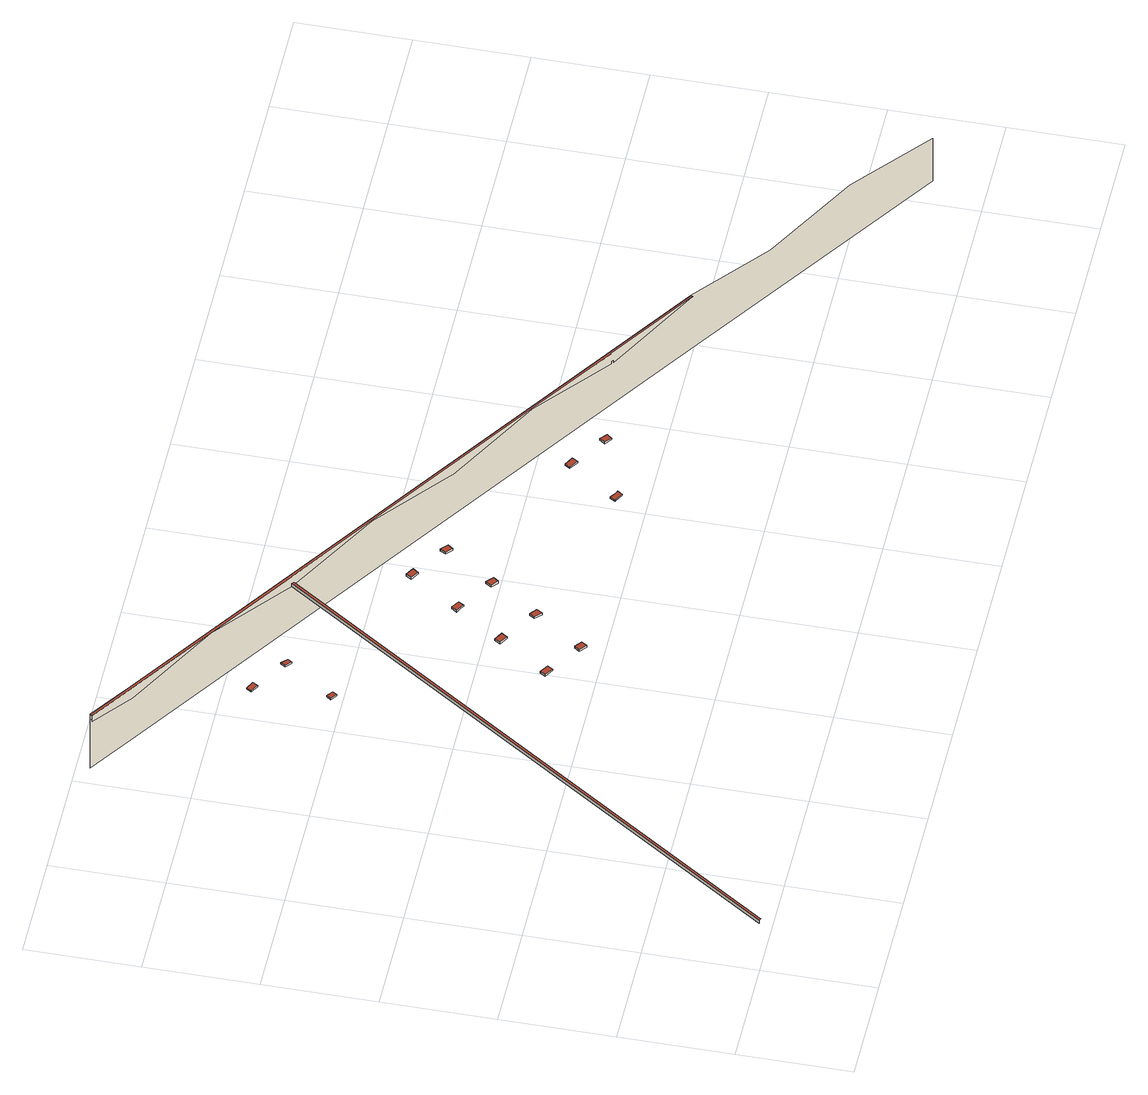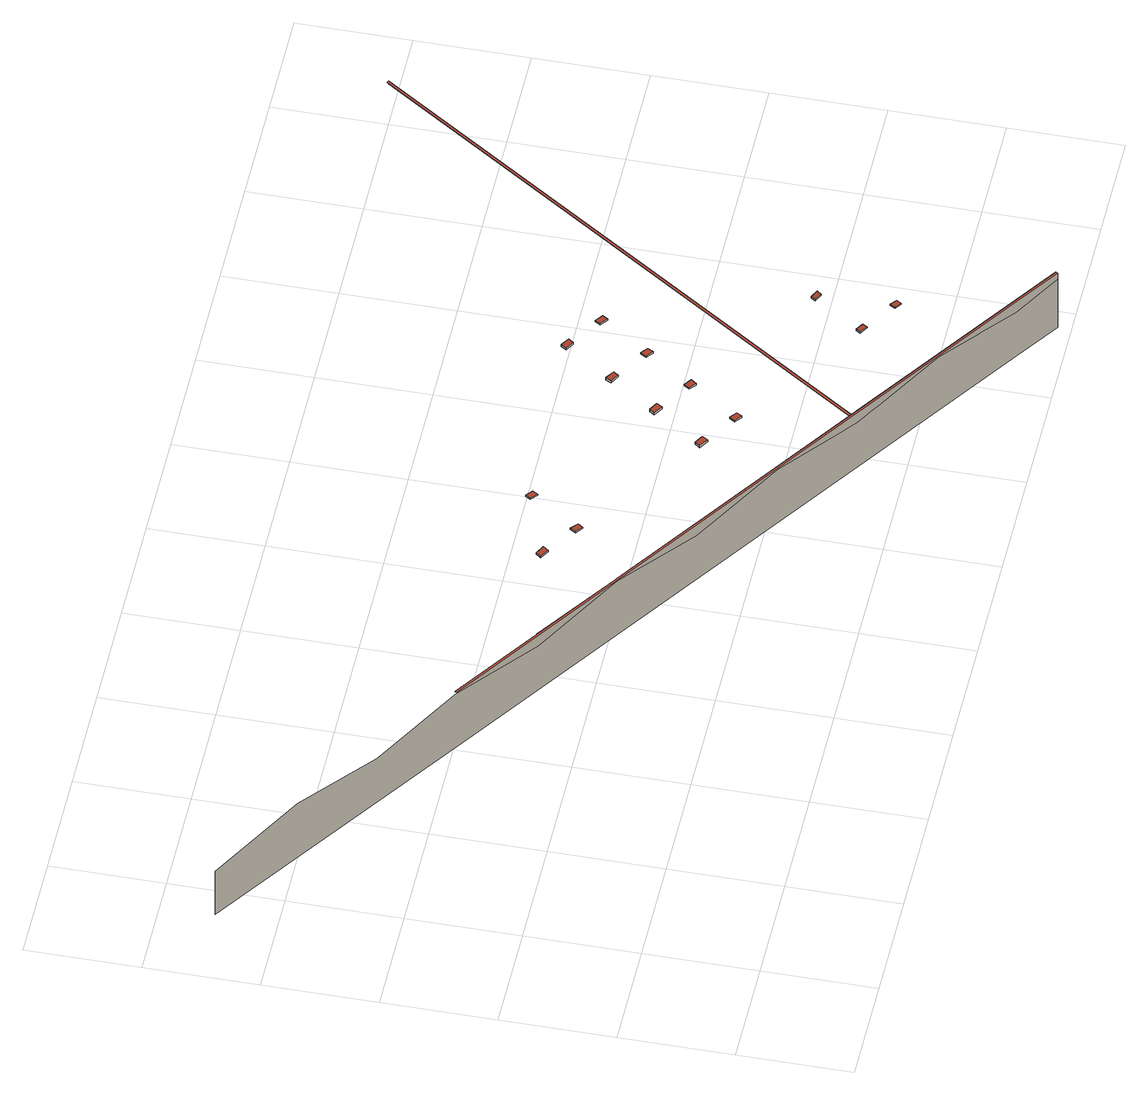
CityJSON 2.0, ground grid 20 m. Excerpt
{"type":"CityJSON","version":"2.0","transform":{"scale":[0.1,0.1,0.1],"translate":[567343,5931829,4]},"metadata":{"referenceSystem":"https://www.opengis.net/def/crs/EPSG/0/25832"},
"CityObjects":{
"building1":{"type":"Building","attributes":{"Grundfläche 2D":"37294.614935","Grundhöhe NN":"4.734"},"children":["building1-1","building1-2","building1-3","building1-4","building1-5","building1-6","building1-7","building1-8","building1-9","building1-10","building1-11","building1-12","building1-13","building1-14"],"geometry":[{"type":"MultiSurface","lod":"3","boundaries":[[[0,1,2,3]],[[3,2,4,5,6]],[[7,8,9,10,11,12,13,14,15,16,17,18]],[[11,19,20,21,22,23,24,25,26,27,28,13,12]],[[24,23,22,21,20,19,29,30,31,0,3,6,5,32,33,34,35,36,37,38,39,40,41,42,43,44,28,27,26,25]],[[45,46,10,9,8,7,18,17,16,15,14,47,48,49,50,51]]],"semantics":{"surfaces":[{"type":"WallSurface"},{"type":"RoofSurface"}],"values":[0,1,0,1,0,0]}}]},
"building1-1":{"type":"BuildingInstallation","parents":["building1"],"geometry":[{"type":"MultiSurface","lod":"3","boundaries":[[[52,53,54,55]],[[55,54,56,57]],[[52,55,57,58]],[[53,52,58,59]],[[54,53,59,56]]],"semantics":{"surfaces":[{"type":"RoofSurface"},{"type":"WallSurface"}],"values":[0,1,1,1,1]}}]},
"building1-2":{"type":"BuildingInstallation","parents":["building1"],"geometry":[{"type":"MultiSurface","lod":"3","boundaries":[[[60,61,62,63]],[[63,62,64,65]],[[60,63,65,66]],[[61,60,66,67]],[[62,61,67,64]]],"semantics":{"surfaces":[{"type":"RoofSurface"},{"type":"WallSurface"}],"values":[0,1,1,1,1]}}]},
"building1-3":{"type":"BuildingInstallation","parents":["building1"],"geometry":[{"type":"MultiSurface","lod":"3","boundaries":[[[68,69,70,71]],[[71,70,72,73]],[[68,71,73,74]],[[69,68,74,75]],[[70,69,75,72]]],"semantics":{"surfaces":[{"type":"RoofSurface"},{"type":"WallSurface"}],"values":[0,1,1,1,1]}}]},
"building1-4":{"type":"BuildingInstallation","parents":["building1"],"geometry":[{"type":"MultiSurface","lod":"3","boundaries":[[[76,77,78,79]],[[79,78,80,81]],[[76,79,81,82]],[[77,76,82,83]],[[78,77,83,80]]],"semantics":{"surfaces":[{"type":"RoofSurface"},{"type":"WallSurface"}],"values":[0,1,1,1,1]}}]},
"building1-5":{"type":"BuildingInstallation","parents":["building1"],"geometry":[{"type":"MultiSurface","lod":"3","boundaries":[[[84,85,86,87]],[[87,86,88,89]],[[84,87,89,90]],[[85,84,90,91]],[[86,85,91,88]]],"semantics":{"surfaces":[{"type":"RoofSurface"},{"type":"WallSurface"}],"values":[0,1,1,1,1]}}]},
"building1-6":{"type":"BuildingInstallation","parents":["building1"],"geometry":[{"type":"MultiSurface","lod":"3","boundaries":[[[92,93,94,95]],[[95,94,96,97]],[[92,95,97,98]],[[93,92,98,99]],[[94,93,99,96]]],"semantics":{"surfaces":[{"type":"RoofSurface"},{"type":"WallSurface"}],"values":[0,1,1,1,1]}}]},
"building1-7":{"type":"BuildingInstallation","parents":["building1"],"geometry":[{"type":"MultiSurface","lod":"3","boundaries":[[[100,101,102,103]],[[103,102,104,105]],[[100,103,105,106]],[[101,100,106,107]],[[102,101,107,104]]],"semantics":{"surfaces":[{"type":"RoofSurface"},{"type":"WallSurface"}],"values":[0,1,1,1,1]}}]},
"building1-8":{"type":"BuildingInstallation","parents":["building1"],"geometry":[{"type":"MultiSurface","lod":"3","boundaries":[[[108,109,110,111]],[[112,113,109,108,114]],[[113,115,110,109]],[[116,117,111,110,115]],[[117,114,108,111]]],"semantics":{"surfaces":[{"type":"RoofSurface"},{"type":"WallSurface"}],"values":[0,1,1,1,1]}}]},
"building1-9":{"type":"BuildingInstallation","parents":["building1"],"geometry":[{"type":"MultiSurface","lod":"3","boundaries":[[[118,119,120,121]],[[121,120,122,123]],[[118,121,123,124]],[[119,118,124,125]],[[120,119,125,122]]],"semantics":{"surfaces":[{"type":"RoofSurface"},{"type":"WallSurface"}],"values":[0,1,1,1,1]}}]},
"building1-10":{"type":"BuildingInstallation","parents":["building1"],"geometry":[{"type":"MultiSurface","lod":"3","boundaries":[[[126,127,128,129]],[[129,128,130,131]],[[126,129,131,132]],[[127,126,132,133]],[[128,127,133,130]]],"semantics":{"surfaces":[{"type":"RoofSurface"},{"type":"WallSurface"}],"values":[0,1,1,1,1]}}]},
"building1-11":{"type":"BuildingInstallation","parents":["building1"],"geometry":[{"type":"MultiSurface","lod":"3","boundaries":[[[134,135,136,137]],[[137,136,138,139]],[[134,137,139,140]],[[135,134,140,141]],[[136,135,141,138]]],"semantics":{"surfaces":[{"type":"RoofSurface"},{"type":"WallSurface"}],"values":[0,1,1,1,1]}}]},
"building1-12":{"type":"BuildingInstallation","parents":["building1"],"geometry":[{"type":"MultiSurface","lod":"3","boundaries":[[[142,143,144,145,146]],[[143,142,147,148]],[[148,149,144,143]],[[149,150,146,145,144]],[[150,147,142,146]]],"semantics":{"surfaces":[{"type":"RoofSurface"},{"type":"WallSurface"}],"values":[0,1,1,1,1]}}]},
"building1-13":{"type":"BuildingInstallation","parents":["building1"],"geometry":[{"type":"MultiSurface","lod":"3","boundaries":[[[151,152,153,154]],[[154,153,155,156]],[[151,154,156,157]],[[152,151,157,158]],[[153,152,158,155]]],"semantics":{"surfaces":[{"type":"RoofSurface"},{"type":"WallSurface"}],"values":[0,1,1,1,1]}}]},
"building1-14":{"type":"BuildingInstallation","parents":["building1"],"geometry":[{"type":"MultiSurface","lod":"3","boundaries":[[[159,160,161,162]],[[162,161,163,164]],[[159,162,164,165]],[[160,159,165,166]],[[161,160,166,163]]],"semantics":{"surfaces":[{"type":"RoofSurface"},{"type":"WallSurface"}],"values":[0,1,1,1,1]}}]}
},
"vertices":[
[617,917,110],[7,3,110],[7,3,117],[617,917,117],[11,1,117],[621,914,117],[618,916,117],[620,920,110],[465,1024,132],[314,1125,109],[237,1177,119],[237,1177,133],[314,1125,133],[1391,405,133],[1391,405,132],[1234,509,109],[1082,611,132],[930,713,109],[775,817,132],[234,1173,133],[617,917,133],[618,916,133],[772,813,133],[1079,608,133],[1080,608,133],[1231,506,133],[1232,506,133],[1388,402,133],[1389,401,133],[234,1173,120],[312,1121,109],[463,1020,132],[621,914,110],[772,813,132],[927,710,109],[927,709,109],[1079,608,132],[1080,608,132],[1231,506,109],[1232,506,109],[1232,506,114],[1236,503,114],[1236,503,109],[1388,402,132],[1389,401,132],[314,1125,7],[237,1177,7],[1544,302,109],[1696,200,132],[1854,94,107],[1854,94,7],[1391,405,7],
[373,797,129],[361,805,131],[355,797,131],[368,789,129],[355,797,128],[368,789,126],[373,797,126],[361,805,128],
[502,462,131],[488,471,130],[482,462,130],[496,452,131],[482,462,126],[496,452,128],[502,462,128],[488,471,126],
[360,921,131],[366,930,131],[353,938,129],[348,929,129],[353,938,126],[348,929,126],[360,921,128],[366,930,128],
[569,418,130],[555,427,132],[548,418,132],[562,408,130],[548,418,128],[562,408,126],[569,418,126],[555,427,128],
[432,885,129],[420,894,131],[415,886,131],[427,877,129],[415,886,128],[427,877,126],[432,885,126],[420,894,128],
[561,551,131],[547,560,130],[541,550,130],[554,541,131],[541,550,126],[554,541,128],[561,551,128],[547,560,126],
[628,506,130],[614,515,132],[608,506,132],[622,496,130],[608,506,128],[622,496,125],[628,506,125],[614,515,128],
[598,635,130],[612,626,131],[618,636,131],[605,645,130],[607,630,127],[612,626,128],[598,635,126],[618,636,128],[614,638,127],[605,645,126],
[686,591,130],[672,601,132],[665,591,132],[679,582,130],[665,591,128],[679,582,125],[686,591,125],[672,601,128],
[678,725,131],[664,734,130],[658,724,130],[671,715,131],[658,724,126],[671,715,128],[678,725,128],[664,734,126],
[745,680,130],[731,690,132],[725,680,132],[738,671,130],[725,680,128],[738,671,125],[745,680,125],[731,690,127],
[903,431,129],[917,422,131],[923,431,131],[921,432,130],[909,441,129],[903,431,126],[917,422,128],[923,431,128],[909,441,126],
[983,520,131],[969,529,129],[963,520,129],[977,510,131],[963,520,126],[977,510,128],[983,520,128],[969,529,126],
[1050,475,129],[1036,485,132],[1029,475,132],[1043,466,129],[1029,475,128],[1043,466,126],[1050,475,126],[1036,485,128]
]}
